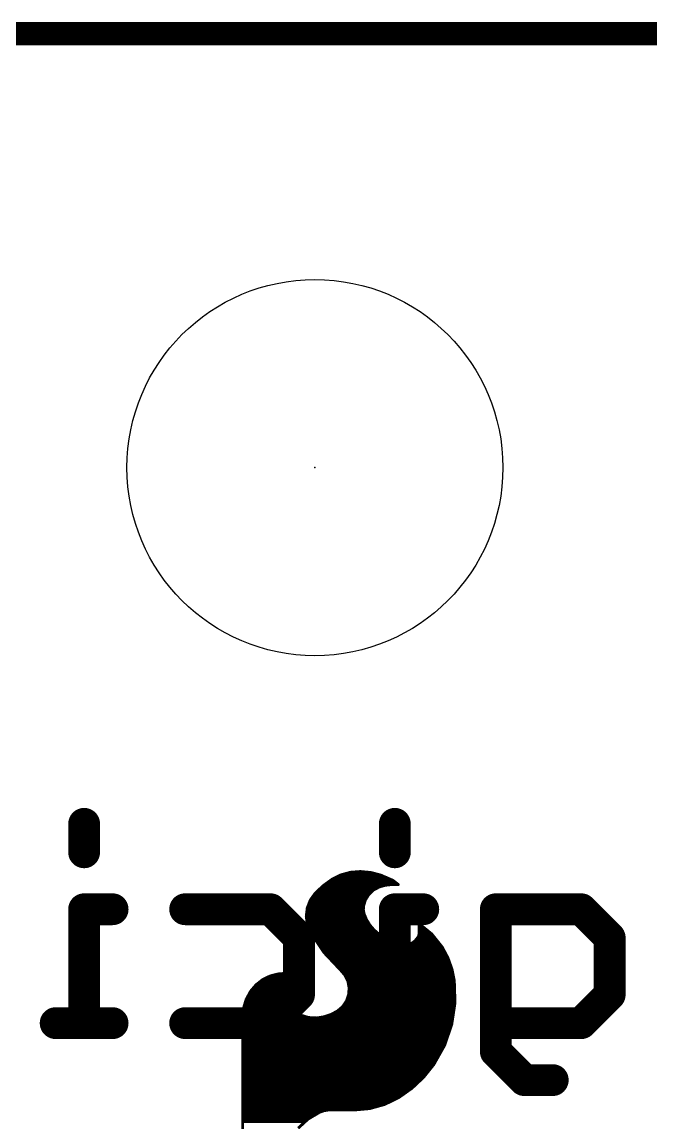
# Model space of a CAD drawing. Extents: x -57.1 to 21.7, y -10.2 to 39.5.
# Drawn here: x 8.22 to 13.75, y 29.81 to 39.47 of the extents above; entities that cross this region are included whole.
import ezdxf

# ---------------------------------------------------------------- set-up
doc = ezdxf.new("R2010")
doc.units = 0
for name, color, linetype in [('1', 12, 'CONTINUOUS'), ('16', 132, 'CONTINUOUS'), ('20', 53, 'CONTINUOUS'), ('21', 53, 'CONTINUOUS'), ('22', 53, 'CONTINUOUS'), ('23', 53, 'CONTINUOUS')]:
    doc.layers.add(name, color=color, linetype=linetype)

msp = doc.modelspace()

# ---------------------------------------------------------------- linework, layer by layer
at = {"layer": '1', "const_width": 0.2032}
msp.add_lwpolyline([(0, 39.37), (21.59, 39.37)], dxfattribs=at)
at = {"layer": '16', "const_width": 0.2032}
msp.add_lwpolyline([(0, 39.37), (21.59, 39.37)], dxfattribs=at)
at = {"layer": '20', "const_width": 0.2032}
msp.add_lwpolyline([(2.54, 39.37), (19.05, 39.37)], dxfattribs=at)
at = {"layer": '20'}
msp.add_circle((10.795, 35.56), 1.651, dxfattribs=at)
at = {"layer": '21', "const_width": 0.0254}
for points in [[(11.0229, 31.9844), (10.9449, 31.9456)], [(11.0112, 31.9786), (11.3831, 31.9786)], [(11.1069, 32.0076), (11.0229, 31.9844)], [(11.094, 32.004), (11.2904, 32.004)], [(11.1938, 32.0142), (11.1069, 32.0076)], [(11.2839, 32.0057), (11.1938, 32.0142)], [(11.3716, 31.9837), (11.2839, 32.0057)], [(11.3945, 31.9735), (11.3716, 31.9837)], [(10.8672, 31.8896), (10.7976, 31.8237)], [(10.9449, 31.9456), (10.8672, 31.8896)], [(10.885, 31.9024), (11.524, 31.9024)], [(10.9202, 31.9278), (11.4914, 31.9278)], [(10.9602, 31.9532), (11.4417, 31.9532)], [(11.3615, 31.8795), (11.4127, 31.894)], [(11.4301, 31.9583), (11.3945, 31.9735)], [(11.4127, 31.894), (11.4656, 31.8999)], [(11.4805, 31.9362), (11.4301, 31.9583)], [(11.4656, 31.8999), (11.5266, 31.8999)], [(11.524, 31.9024), (11.4805, 31.9362)], [(11.5265, 31.8999), (11.524, 31.9024)], [(11.5266, 31.8999), (11.5265, 31.8999)], [(10.7976, 31.8237), (10.7545, 31.7633)], [(10.7812, 31.8008), (11.261, 31.8008)], [(10.8002, 31.8262), (11.2826, 31.8262)], [(10.8271, 31.8516), (11.3097, 31.8516)], [(10.8539, 31.877), (11.3568, 31.877)], [(11.2384, 31.7644), (11.2687, 31.8133)], [(11.2687, 31.8133), (11.3107, 31.8525)], [(11.3107, 31.8525), (11.3615, 31.8795)], [(10.7277, 31.6941), (10.7191, 31.6204)], [(10.7545, 31.7633), (10.7277, 31.6941)], [(10.7297, 31.6992), (11.2214, 31.6992)], [(10.7395, 31.7246), (11.2264, 31.7246)], [(10.7493, 31.75), (11.234, 31.75)], [(10.7631, 31.7754), (11.2452, 31.7754)], [(11.2204, 31.676), (11.2218, 31.7094)], [(11.2218, 31.7094), (11.2384, 31.7644)], [(10.7191, 31.6204), (10.729, 31.5469)], [(10.7194, 31.623), (11.2354, 31.623)], [(10.7222, 31.5976), (11.246, 31.5976)], [(10.7224, 31.6484), (11.2259, 31.6484)], [(10.7253, 31.6738), (11.2208, 31.6738)], [(11.2269, 31.6433), (11.2204, 31.676)], [(11.2484, 31.5918), (11.2269, 31.6433)], [(11.2777, 31.5443), (11.2484, 31.5918)], [(10.7256, 31.5722), (11.2605, 31.5722)], [(10.729, 31.5469), (10.757, 31.4782)], [(10.7291, 31.5468), (11.2762, 31.5468)], [(10.7394, 31.5214), (11.2973, 31.5214)], [(10.7498, 31.496), (11.3209, 31.496)], [(11.314, 31.5019), (11.2777, 31.5443)], [(11.3564, 31.4655), (11.314, 31.5019)], [(11.8221, 31.4649), (11.7095, 31.557)], [(11.7095, 31.557), (11.7095, 31.4681)], [(11.7095, 31.5468), (11.722, 31.5468)], [(11.7095, 31.5214), (11.753, 31.5214)], [(11.7095, 31.496), (11.7841, 31.496)], [(10.757, 31.4782), (10.8756, 31.3024)], [(10.7621, 31.4706), (11.3505, 31.4706)], [(10.7793, 31.4452), (11.3845, 31.4452)], [(10.7964, 31.4198), (11.4197, 31.4198)], [(11.4478, 31.3995), (11.3564, 31.4655)], [(11.4991, 31.3733), (11.4478, 31.3995)], [(11.6722, 31.4034), (11.6333, 31.3766)], [(11.7018, 31.4401), (11.6722, 31.4034)], [(11.6854, 31.4198), (11.858, 31.4198)], [(11.7075, 31.4536), (11.7018, 31.4401)], [(11.704, 31.4452), (11.8378, 31.4452)], [(11.7095, 31.4681), (11.7075, 31.4536)], [(11.7095, 31.4706), (11.8151, 31.4706)], [(11.9127, 31.3512), (11.8221, 31.4649)], [(10.8135, 31.3944), (11.4578, 31.3944)], [(10.8307, 31.369), (11.5224, 31.369)], [(10.8478, 31.3436), (11.9168, 31.3436)], [(10.8649, 31.3182), (11.9304, 31.3182)], [(10.8756, 31.3024), (11.0211, 31.148)], [(11.5557, 31.3629), (11.4991, 31.3733)], [(11.6129, 31.369), (11.5557, 31.3629)], [(11.6333, 31.3766), (11.6129, 31.369)], [(11.6129, 31.369), (11.8985, 31.369)], [(11.6591, 31.3944), (11.8783, 31.3944)], [(11.9628, 31.2578), (11.9127, 31.3512)], [(10.8846, 31.2928), (11.9441, 31.2928)], [(10.9086, 31.2674), (11.9577, 31.2674)], [(10.9325, 31.242), (11.9685, 31.242)], [(10.9564, 31.2166), (11.9776, 31.2166)], [(11.9986, 31.158), (11.9628, 31.2578)], [(10.4699, 31.115), (10.4, 31.0966)], [(10.5639, 31.1224), (10.4699, 31.115)], [(10.4699, 31.115), (10.6579, 31.115)], [(10.6579, 31.115), (10.5639, 31.1224)], [(10.7062, 31.1074), (10.6579, 31.115)], [(10.6711, 31.1056), (10.6885, 31.1091)], [(10.6885, 31.1091), (10.7062, 31.1074)], [(10.9804, 31.1912), (11.9867, 31.1912)], [(11.0043, 31.1658), (11.9958, 31.1658)], [(11.0211, 31.148), (11.0594, 31.1031)], [(11.0276, 31.1404), (12.0021, 31.1404)], [(11.0492, 31.115), (12.0072, 31.115)], [(12.0193, 31.054), (11.9986, 31.158)], [(10.2782, 31.0201), (10.2312, 30.9651)], [(10.2725, 31.0134), (10.5527, 31.0134)], [(10.3352, 31.0645), (10.2782, 31.0201)], [(10.3022, 31.0388), (10.5749, 31.0388)], [(10.3348, 31.0642), (10.6099, 31.0642)], [(10.4, 31.0966), (10.3352, 31.0645)], [(10.3859, 31.0896), (10.6449, 31.0896)], [(10.5487, 31.0058), (10.5577, 31.0229)], [(10.5577, 31.0229), (10.5715, 31.0363)], [(10.5715, 31.0363), (10.6554, 31.0972)], [(10.6554, 31.0972), (10.6711, 31.1056)], [(11.0594, 31.1031), (11.0849, 31.0498)], [(11.0659, 31.0896), (12.0122, 31.0896)], [(11.078, 31.0642), (12.0173, 31.0642)], [(11.0849, 31.0498), (11.0956, 30.9917)], [(11.0869, 31.0388), (12.0198, 31.0388)], [(11.0916, 31.0134), (12.0206, 31.0134)], [(12.0253, 30.8612), (12.0193, 31.054)], [(10.2312, 30.9651), (10.1911, 30.8919)], [(10.2159, 30.9372), (10.5388, 30.9372)], [(10.2298, 30.9626), (10.5391, 30.9626)], [(10.2508, 30.988), (10.5447, 30.988)], [(10.5388, 30.9613), (10.5487, 31.0058)], [(10.5388, 30.9157), (10.5388, 30.9613)], [(10.5487, 30.8712), (10.5388, 30.9157)], [(11.091, 30.9328), (11.0714, 30.8771)], [(11.0956, 30.9917), (11.091, 30.9328)], [(11.0914, 30.9372), (12.023, 30.9372)], [(11.0934, 30.9626), (12.0222, 30.9626)], [(11.0953, 30.988), (12.0214, 30.988)], [(10.1911, 30.8919), (10.1671, 30.812)], [(10.1741, 30.8356), (10.5669, 30.8356)], [(10.1818, 30.861), (10.5539, 30.861)], [(10.1894, 30.8864), (10.5453, 30.8864)], [(10.202, 30.9118), (10.5396, 30.9118)], [(10.5709, 30.8278), (10.5487, 30.8712)], [(10.6046, 30.7924), (10.5709, 30.8278)], [(11.038, 30.8284), (10.9932, 30.7899)], [(11.0714, 30.8771), (11.038, 30.8284)], [(11.043, 30.8356), (12.0215, 30.8356)], [(11.0604, 30.861), (12.0253, 30.861)], [(11.0747, 30.8864), (12.0245, 30.8864)], [(11.0836, 30.9118), (12.0237, 30.9118)], [(11.9965, 30.6705), (12.0253, 30.8612)], [(10.1671, 30.812), (10.1601, 30.7289)], [(10.1601, 30.7289), (10.1601, 29.2125)], [(10.1605, 30.734), (10.7342, 30.734)], [(10.1627, 30.7594), (10.6594, 30.7594)], [(10.1648, 30.7848), (10.6172, 30.7848)], [(10.1669, 30.8102), (10.5877, 30.8102)], [(10.668, 30.7542), (10.6046, 30.7924)], [(10.7388, 30.7326), (10.668, 30.7542)], [(10.8128, 30.7289), (10.7388, 30.7326)], [(10.8761, 30.739), (10.8128, 30.7289)], [(10.8448, 30.734), (12.0061, 30.734)], [(10.9368, 30.7595), (10.8761, 30.739)], [(10.9365, 30.7594), (12.0099, 30.7594)], [(10.9932, 30.7899), (10.9368, 30.7595)], [(10.9837, 30.7848), (12.0138, 30.7848)], [(11.0169, 30.8102), (12.0176, 30.8102)], [(10.1601, 30.7086), (12.0022, 30.7086)], [(10.1601, 30.6832), (11.9984, 30.6832)], [(10.1601, 30.6578), (11.9921, 30.6578)], [(10.1601, 30.6324), (11.9834, 30.6324)], [(11.9337, 30.4881), (11.9965, 30.6705)], [(10.1601, 30.607), (11.9746, 30.607)], [(10.1601, 30.5816), (11.9659, 30.5816)], [(10.1601, 30.5562), (11.9571, 30.5562)], [(10.1601, 30.5308), (11.9484, 30.5308)], [(10.1601, 30.5054), (11.9396, 30.5054)], [(10.1601, 30.48), (11.9291, 30.48)], [(10.1601, 30.4546), (11.9148, 30.4546)], [(11.839, 30.32), (11.9337, 30.4881)], [(10.1601, 30.4292), (11.9005, 30.4292)], [(10.1601, 30.4038), (11.8862, 30.4038)], [(10.1601, 30.3784), (11.8719, 30.3784)], [(10.1601, 30.353), (11.8576, 30.353)], [(10.1601, 30.3276), (11.8433, 30.3276)], [(10.1601, 30.3022), (11.8248, 30.3022)], [(10.1601, 30.2768), (11.8045, 30.2768)], [(10.1601, 30.2514), (11.7842, 30.2514)], [(11.7506, 30.2093), (11.839, 30.32)], [(10.1601, 30.226), (11.7639, 30.226)], [(10.1601, 30.2006), (11.7413, 30.2006)], [(10.1601, 30.1752), (11.7144, 30.1752)], [(10.1601, 30.1498), (11.6874, 30.1498)], [(11.6474, 30.1121), (11.7506, 30.2093)], [(10.1601, 30.1244), (11.6605, 30.1244)], [(10.1601, 30.099), (11.6288, 30.099)], [(10.1601, 30.0736), (11.5929, 30.0736)], [(10.1601, 30.0482), (11.5569, 30.0482)], [(11.5317, 30.0304), (11.6474, 30.1121)], [(10.1601, 30.0228), (11.5161, 30.0228)], [(10.1601, 29.9974), (11.464, 29.9974)], [(10.1601, 29.972), (11.4119, 29.972)], [(11.2768, 29.9336), (11.4087, 29.9704)], [(11.4087, 29.9704), (11.5317, 30.0304)], [(10.1601, 29.9466), (11.3234, 29.9466)], [(10.1601, 29.9212), (11.1405, 29.9212)], [(10.1601, 29.8958), (10.8271, 29.8958)], [(10.1601, 29.8704), (10.7844, 29.8704)], [(10.7345, 29.8407), (10.8357, 29.9009)], [(10.8357, 29.9009), (10.8729, 29.9144)], [(10.8729, 29.9144), (10.9119, 29.9212)], [(10.9119, 29.9212), (11.1405, 29.9212)], [(11.1405, 29.9212), (11.2768, 29.9336)], [(10.1601, 29.845), (10.7417, 29.845)], [(10.1601, 29.8196), (10.7114, 29.8196)], [(10.6477, 29.7612), (10.7345, 29.8407)]]:
    msp.add_lwpolyline(points, dxfattribs=at)
at = {"layer": '21', "const_width": 0.0127}
for points in [[(11.0112, 31.985, 1), (11.0112, 31.9722)], [(11.0212, 31.9905, 1), (11.0246, 31.9783)], [(11.0257, 31.9787, 1), (11.0201, 31.9901)], [(11.094, 32.0104, 1), (11.094, 31.9977)], [(11.1064, 32.0139, 1), (11.1074, 32.0012)], [(11.1086, 32.0015, 1), (11.1052, 32.0137)], [(11.1944, 32.0205, 1), (11.1932, 32.0079)], [(11.1943, 32.0079, 1), (11.1933, 32.0205)], [(11.2854, 32.0118, 1), (11.2823, 31.9995)], [(11.2832, 31.9993, 1), (11.2845, 32.012)], [(11.2904, 31.9977, 1), (11.2904, 32.0104)], [(11.3742, 31.9895, 1), (11.369, 31.9779)], [(11.3701, 31.9775, 1), (11.3731, 31.9899)], [(11.3831, 31.9722, 1), (11.3831, 31.985)], [(10.8635, 31.8947, 1), (10.8709, 31.8844)], [(10.8716, 31.8849, 1), (10.8628, 31.8942)], [(10.885, 31.9088, 1), (10.885, 31.896)], [(10.9202, 31.9342, 1), (10.9202, 31.9215)], [(10.9421, 31.9513, 1), (10.9477, 31.9399)], [(10.9486, 31.9404, 1), (10.9412, 31.9508)], [(10.9602, 31.9596, 1), (10.9602, 31.9469)], [(11.397, 31.9793, 1), (11.392, 31.9677)], [(11.3919, 31.9677, 1), (11.3971, 31.9793)], [(11.412, 31.9003, 1), (11.4134, 31.8877)], [(11.4144, 31.8879, 1), (11.411, 31.9001)], [(11.4326, 31.9641, 1), (11.4276, 31.9525)], [(11.4276, 31.9525, 1), (11.4326, 31.9641)], [(11.4417, 31.9469, 1), (11.4417, 31.9596)], [(11.4656, 31.9063, 1), (11.4656, 31.8936)], [(11.4663, 31.8936, 1), (11.4649, 31.9062)], [(11.4844, 31.9412, 1), (11.4766, 31.9312)], [(11.478, 31.9304, 1), (11.4831, 31.942)], [(11.4914, 31.9215, 1), (11.4914, 31.9342)], [(11.5285, 31.9069, 1), (11.5195, 31.8979)], [(11.5201, 31.8974, 1), (11.5279, 31.9074)], [(11.5265, 31.9063, 1), (11.5265, 31.8936)], [(11.522, 31.8954, 1), (11.531, 31.9044)], [(11.524, 31.896, 1), (11.524, 31.9088)], [(11.5266, 31.8936, 1), (11.5266, 31.9063)], [(11.5266, 31.8936, 1), (11.5266, 31.9063)], [(10.7812, 31.8072, 1), (10.7812, 31.7945)], [(10.7932, 31.8283, 1), (10.802, 31.8191)], [(10.8028, 31.82, 1), (10.7924, 31.8274)], [(10.8002, 31.8326, 1), (10.8002, 31.8198)], [(10.8271, 31.858, 1), (10.8271, 31.8453)], [(10.8539, 31.8834, 1), (10.8539, 31.8707)], [(11.261, 31.7945, 1), (11.261, 31.8072)], [(11.2644, 31.8179, 1), (11.2731, 31.8086)], [(11.2741, 31.8099, 1), (11.2633, 31.8166)], [(11.2826, 31.8198, 1), (11.2826, 31.8326)], [(11.3078, 31.8581, 1), (11.3137, 31.8469)], [(11.3151, 31.8479, 1), (11.3064, 31.8572)], [(11.3097, 31.8453, 1), (11.3097, 31.858)], [(11.3598, 31.8856, 1), (11.3632, 31.8734)], [(11.3568, 31.8707, 1), (11.3568, 31.8834)], [(11.3645, 31.8739, 1), (11.3585, 31.8851)], [(10.734, 31.6934, 1), (10.7214, 31.6949)], [(10.7218, 31.6964, 1), (10.7337, 31.6918)], [(10.7297, 31.7056, 1), (10.7297, 31.6928)], [(10.7395, 31.731, 1), (10.7395, 31.7183)], [(10.7493, 31.7564, 1), (10.7493, 31.7436)], [(10.7493, 31.767, 1), (10.7596, 31.7596)], [(10.7604, 31.761, 1), (10.7485, 31.7656)], [(10.7631, 31.7818, 1), (10.7631, 31.7691)], [(11.2157, 31.7112, 1), (11.2279, 31.7076)], [(11.2281, 31.7091, 1), (11.2155, 31.7097)], [(11.2214, 31.6928, 1), (11.2214, 31.7056)], [(11.2264, 31.7183, 1), (11.2264, 31.731)], [(11.233, 31.7678, 1), (11.2438, 31.7611)], [(11.2445, 31.7626, 1), (11.2323, 31.7663)], [(11.234, 31.7436, 1), (11.234, 31.7564)], [(11.2452, 31.7691, 1), (11.2452, 31.7818)], [(10.7254, 31.6213, 1), (10.7128, 31.6196)], [(10.7128, 31.6212, 1), (10.7254, 31.6197)], [(10.7194, 31.6294, 1), (10.7194, 31.6166)], [(10.7222, 31.604, 1), (10.7222, 31.5912)], [(10.7224, 31.6548, 1), (10.7224, 31.6421)], [(10.7253, 31.6802, 1), (10.7253, 31.6674)], [(11.214, 31.6763, 1), (11.2267, 31.6758)], [(11.2266, 31.6773, 1), (11.2142, 31.6748)], [(11.2328, 31.6457, 1), (11.221, 31.6409)], [(11.2207, 31.6421, 1), (11.2331, 31.6445)], [(11.2208, 31.6674, 1), (11.2208, 31.6802)], [(11.2259, 31.6421, 1), (11.2259, 31.6548)], [(11.2354, 31.6166, 1), (11.2354, 31.6294)], [(11.2538, 31.5951, 1), (11.243, 31.5885)], [(11.246, 31.5912, 1), (11.246, 31.604)], [(10.7256, 31.5786, 1), (10.7256, 31.5659)], [(10.7349, 31.5493, 1), (10.7232, 31.5445)], [(10.7291, 31.5532, 1), (10.7291, 31.5404)], [(10.7227, 31.5461, 1), (10.7353, 31.5478)], [(10.7394, 31.5278, 1), (10.7394, 31.515)], [(10.7498, 31.5024, 1), (10.7498, 31.4897)], [(11.2425, 31.5893, 1), (11.2542, 31.5942)], [(11.2605, 31.5659, 1), (11.2605, 31.5786)], [(11.2825, 31.5484, 1), (11.2729, 31.5402)], [(11.2723, 31.541, 1), (11.2831, 31.5476)], [(11.2762, 31.5404, 1), (11.2762, 31.5532)], [(11.2973, 31.515, 1), (11.2973, 31.5278)], [(11.3182, 31.5067, 1), (11.3099, 31.4971)], [(11.3092, 31.4978, 1), (11.3189, 31.506)], [(11.3209, 31.4897, 1), (11.3209, 31.5024)], [(11.7135, 31.5619, 1), (11.7055, 31.5521)], [(11.7095, 31.5532, 1), (11.7095, 31.5404)], [(11.7095, 31.5278, 1), (11.7095, 31.515)], [(11.7095, 31.5024, 1), (11.7095, 31.4897)], [(11.7158, 31.557, 1), (11.7032, 31.557)], [(11.722, 31.5404, 1), (11.722, 31.5532)], [(11.753, 31.515, 1), (11.753, 31.5278)], [(11.7841, 31.4897, 1), (11.7841, 31.5024)], [(10.7623, 31.4818, 1), (10.7517, 31.4746)], [(10.7511, 31.4758, 1), (10.7629, 31.4806)], [(10.7621, 31.477, 1), (10.7621, 31.4642)], [(10.7793, 31.4516, 1), (10.7793, 31.4388)], [(10.7964, 31.4262, 1), (10.7964, 31.4135)], [(11.3601, 31.4706, 1), (11.3527, 31.4604)], [(11.3505, 31.4642, 1), (11.3505, 31.477)], [(11.3523, 31.4607, 1), (11.3605, 31.4703)], [(11.3845, 31.4388, 1), (11.3845, 31.4516)], [(11.4197, 31.4135, 1), (11.4197, 31.4262)], [(11.4507, 31.4052, 1), (11.4449, 31.3938)], [(11.4441, 31.3944, 1), (11.4515, 31.4046)], [(11.6672, 31.4074, 1), (11.6771, 31.3994)], [(11.6758, 31.3981, 1), (11.6686, 31.4086)], [(11.6854, 31.4262, 1), (11.6854, 31.4135)], [(11.696, 31.4426, 1), (11.7076, 31.4376)], [(11.7067, 31.4361, 1), (11.6969, 31.4441)], [(11.704, 31.4516, 1), (11.704, 31.4388)], [(11.7012, 31.4544, 1), (11.7138, 31.4527)], [(11.7134, 31.4511, 1), (11.7017, 31.4561)], [(11.7095, 31.477, 1), (11.7095, 31.4642)], [(11.7158, 31.4672, 1), (11.7032, 31.469)], [(11.7032, 31.4681, 1), (11.7158, 31.4681)], [(11.8151, 31.4642, 1), (11.8151, 31.477)], [(11.827, 31.4689, 1), (11.8171, 31.461)], [(11.818, 31.46, 1), (11.8261, 31.4698)], [(11.8378, 31.4388, 1), (11.8378, 31.4516)], [(11.858, 31.4135, 1), (11.858, 31.4262)], [(10.8135, 31.4008, 1), (10.8135, 31.388)], [(10.8307, 31.3754, 1), (10.8307, 31.3626)], [(10.8478, 31.35, 1), (10.8478, 31.3373)], [(10.8649, 31.3246, 1), (10.8649, 31.3118)], [(10.8802, 31.3067, 1), (10.871, 31.298)], [(11.4578, 31.388, 1), (11.4578, 31.4008)], [(11.5002, 31.3796, 1), (11.4979, 31.3671)], [(11.4962, 31.3677, 1), (11.502, 31.379)], [(11.5224, 31.3626, 1), (11.5224, 31.3754)], [(11.555, 31.3692, 1), (11.5563, 31.3565)], [(11.5545, 31.3566, 1), (11.5568, 31.3691)], [(11.6129, 31.3754, 1), (11.6129, 31.3626)], [(11.6107, 31.375, 1), (11.6151, 31.363)], [(11.6136, 31.3627, 1), (11.6122, 31.3753)], [(11.6297, 31.3818, 1), (11.6369, 31.3714)], [(11.6355, 31.3706, 1), (11.6311, 31.3826)], [(11.6591, 31.4008, 1), (11.6591, 31.388)], [(11.8783, 31.388, 1), (11.8783, 31.4008)], [(11.8985, 31.3626, 1), (11.8985, 31.3754)], [(11.9183, 31.3542, 1), (11.9071, 31.3482)], [(11.9077, 31.3472, 1), (11.9177, 31.3552)], [(11.9168, 31.3373, 1), (11.9168, 31.35)], [(11.9304, 31.3118, 1), (11.9304, 31.3246)], [(10.8704, 31.2988, 1), (10.8809, 31.3059)], [(10.8846, 31.2992, 1), (10.8846, 31.2864)], [(10.9086, 31.2738, 1), (10.9086, 31.2611)], [(10.9325, 31.2484, 1), (10.9325, 31.2356)], [(10.9564, 31.223, 1), (10.9564, 31.2103)], [(11.9441, 31.2864, 1), (11.9441, 31.2992)], [(11.9688, 31.2599, 1), (11.9569, 31.2556)], [(11.9572, 31.2548, 1), (11.9684, 31.2608)], [(11.9577, 31.2611, 1), (11.9577, 31.2738)], [(11.9685, 31.2356, 1), (11.9685, 31.2484)], [(11.9776, 31.2103, 1), (11.9776, 31.223)], [(10.4699, 31.1214, 1), (10.4699, 31.1087)], [(10.4694, 31.1213, 1), (10.4704, 31.1087)], [(10.4715, 31.1089, 1), (10.4683, 31.1211)], [(10.5644, 31.1287, 1), (10.5634, 31.116)], [(10.5644, 31.116, 1), (10.5634, 31.1287)], [(10.6589, 31.1213, 1), (10.6569, 31.1087)], [(10.6574, 31.1087, 1), (10.6584, 31.1213)], [(10.6579, 31.1087, 1), (10.6579, 31.1214)], [(10.6891, 31.1154, 1), (10.6879, 31.1028)], [(10.6898, 31.1029, 1), (10.6872, 31.1153)], [(10.9804, 31.1976, 1), (10.9804, 31.1849)], [(11.0043, 31.1722, 1), (11.0043, 31.1594)], [(11.0259, 31.1521, 1), (11.0163, 31.1439)], [(11.0165, 31.1436, 1), (11.0257, 31.1524)], [(11.0276, 31.1468, 1), (11.0276, 31.1341)], [(11.0492, 31.1214, 1), (11.0492, 31.1087)], [(11.9867, 31.1849, 1), (11.9867, 31.1976)], [(12.0049, 31.1592, 1), (11.9924, 31.1567)], [(11.9927, 31.1558, 1), (12.0046, 31.1601)], [(11.9958, 31.1594, 1), (11.9958, 31.1722)], [(12.0021, 31.1341, 1), (12.0021, 31.1468)], [(12.0072, 31.1087, 1), (12.0072, 31.1214)], [(10.2725, 31.0198, 1), (10.2725, 31.007)], [(10.2743, 31.0251, 1), (10.2821, 31.0151)], [(10.283, 31.016, 1), (10.2733, 31.0242)], [(10.3022, 31.0452, 1), (10.3022, 31.0325)], [(10.3348, 31.0706, 1), (10.3348, 31.0579)], [(10.3324, 31.0702, 1), (10.338, 31.0588)], [(10.3391, 31.0595, 1), (10.3313, 31.0695)], [(10.3859, 31.096, 1), (10.3859, 31.0832)], [(10.3984, 31.1027, 1), (10.4016, 31.0904)], [(10.4028, 31.0909, 1), (10.3972, 31.1023)], [(10.5533, 31.0274, 1), (10.5621, 31.0183)], [(10.5633, 31.0199, 1), (10.5521, 31.0258)], [(10.5527, 31.007, 1), (10.5527, 31.0198)], [(10.5678, 31.0414, 1), (10.5752, 31.0312)], [(10.5759, 31.0318, 1), (10.5671, 31.0408)], [(10.5749, 31.0325, 1), (10.5749, 31.0452)], [(10.6099, 31.0579, 1), (10.6099, 31.0706)], [(10.6449, 31.0832, 1), (10.6449, 31.096)], [(10.6524, 31.1028, 1), (10.6584, 31.0916)], [(10.6591, 31.0921, 1), (10.6517, 31.1023)], [(10.6698, 31.1118, 1), (10.6723, 31.0994)], [(10.6741, 31.1, 1), (10.6681, 31.1112)], [(10.7052, 31.1011, 1), (10.7072, 31.1137)], [(10.7056, 31.1011, 1), (10.7068, 31.1137)], [(11.0652, 31.1058, 1), (11.0537, 31.1003)], [(11.0546, 31.0989, 1), (11.0643, 31.1072)], [(11.0659, 31.096, 1), (11.0659, 31.0832)], [(11.078, 31.0706, 1), (11.078, 31.0579)], [(11.0911, 31.0509, 1), (11.0786, 31.0486)], [(11.0791, 31.047, 1), (11.0906, 31.0525)], [(11.0869, 31.0452, 1), (11.0869, 31.0325)], [(11.0916, 31.0198, 1), (11.0916, 31.007)], [(12.0122, 31.0832, 1), (12.0122, 31.096)], [(12.0256, 31.0542, 1), (12.013, 31.0538)], [(12.0131, 31.0528, 1), (12.0255, 31.0552)], [(12.0173, 31.0579, 1), (12.0173, 31.0706)], [(12.0198, 31.0325, 1), (12.0198, 31.0452)], [(12.0206, 31.007, 1), (12.0206, 31.0198)], [(10.2159, 30.9436, 1), (10.2159, 30.9308)], [(10.2298, 30.969, 1), (10.2298, 30.9563)], [(10.2264, 30.9692, 1), (10.236, 30.961)], [(10.2368, 30.962, 1), (10.2256, 30.9682)], [(10.2508, 30.9944, 1), (10.2508, 30.9817)], [(10.5451, 30.9613, 1), (10.5324, 30.9613)], [(10.5326, 30.9627, 1), (10.545, 30.9599)], [(10.545, 30.9171, 1), (10.5326, 30.9143)], [(10.5388, 30.9308, 1), (10.5388, 30.9436)], [(10.5391, 30.9563, 1), (10.5391, 30.969)], [(10.5431, 31.0088, 1), (10.5543, 31.0028)], [(10.5549, 31.0044, 1), (10.5425, 31.0072)], [(10.5447, 30.9817, 1), (10.5447, 30.9944)], [(11.0847, 30.9333, 1), (11.0974, 30.9323)], [(11.0914, 30.9436, 1), (11.0914, 30.9308)], [(11.097, 30.9307, 1), (11.0851, 30.9349)], [(11.0934, 30.969, 1), (11.0934, 30.9563)], [(11.0953, 30.9944, 1), (11.0953, 30.9817)], [(11.102, 30.9912, 1), (11.0893, 30.9922)], [(11.0894, 30.9905, 1), (11.1019, 30.9928)], [(12.0214, 30.9817, 1), (12.0214, 30.9944)], [(12.0222, 30.9563, 1), (12.0222, 30.969)], [(12.023, 30.9308, 1), (12.023, 30.9436)], [(10.1741, 30.842, 1), (10.1741, 30.8293)], [(10.1818, 30.8674, 1), (10.1818, 30.8546)], [(10.1894, 30.8928, 1), (10.1894, 30.8801)], [(10.1855, 30.895, 1), (10.1967, 30.8889)], [(10.1972, 30.8901, 1), (10.185, 30.8938)], [(10.202, 30.9182, 1), (10.202, 30.9055)], [(10.5324, 30.9157, 1), (10.5451, 30.9157)], [(10.5396, 30.9055, 1), (10.5396, 30.9182)], [(10.5544, 30.8741, 1), (10.543, 30.8683)], [(10.5425, 30.8698, 1), (10.5549, 30.8726)], [(10.5453, 30.8801, 1), (10.5453, 30.8928)], [(10.5539, 30.8546, 1), (10.5539, 30.8674)], [(10.5755, 30.8321, 1), (10.5663, 30.8234)], [(10.5653, 30.8249, 1), (10.5766, 30.8306)], [(10.5669, 30.8293, 1), (10.5669, 30.842)], [(11.0328, 30.8319, 1), (11.0433, 30.8248)], [(11.0422, 30.8235, 1), (11.0339, 30.8332)], [(11.043, 30.842, 1), (11.043, 30.8293)], [(11.0604, 30.8674, 1), (11.0604, 30.8546)], [(11.0654, 30.8792, 1), (11.0774, 30.875)], [(11.0766, 30.8735, 1), (11.0662, 30.8807)], [(11.0747, 30.8928, 1), (11.0747, 30.8801)], [(11.0836, 30.9182, 1), (11.0836, 30.9055)], [(12.019, 30.861, 1), (12.0317, 30.8614)], [(12.0316, 30.8602, 1), (12.0191, 30.8621)], [(12.0215, 30.8293, 1), (12.0215, 30.842)], [(12.0237, 30.9055, 1), (12.0237, 30.9182)], [(12.0245, 30.8801, 1), (12.0245, 30.8928)], [(12.0253, 30.8546, 1), (12.0253, 30.8674)], [(10.1538, 30.7294, 1), (10.1664, 30.7284)], [(10.1664, 30.7289, 1), (10.1538, 30.7289)], [(10.1605, 30.7404, 1), (10.1605, 30.7277)], [(10.1627, 30.7658, 1), (10.1627, 30.7531)], [(10.1648, 30.7912, 1), (10.1648, 30.7784)], [(10.1669, 30.8166, 1), (10.1669, 30.8039)], [(10.1734, 30.8115, 1), (10.1607, 30.8126)], [(10.161, 30.8139, 1), (10.1731, 30.8102)], [(10.5877, 30.8039, 1), (10.5877, 30.8166)], [(10.6079, 30.7978, 1), (10.6013, 30.787)], [(10.6, 30.788, 1), (10.6092, 30.7968)], [(10.6172, 30.7784, 1), (10.6172, 30.7912)], [(10.6594, 30.7531, 1), (10.6594, 30.7658)], [(10.6699, 30.7603, 1), (10.6662, 30.7481)], [(10.6647, 30.7487, 1), (10.6713, 30.7596)], [(10.7392, 30.7389, 1), (10.7385, 30.7262)], [(10.7342, 30.7277, 1), (10.7342, 30.7404)], [(10.737, 30.7265, 1), (10.7407, 30.7386)], [(10.8118, 30.7352, 1), (10.8138, 30.7226)], [(10.8125, 30.7226, 1), (10.8131, 30.7352)], [(10.8448, 30.7404, 1), (10.8448, 30.7277)], [(10.8741, 30.745, 1), (10.8781, 30.733)], [(10.8771, 30.7327, 1), (10.8751, 30.7452)], [(10.9365, 30.7658, 1), (10.9365, 30.7531)], [(10.9338, 30.7651, 1), (10.9398, 30.7539)], [(10.9388, 30.7535, 1), (10.9348, 30.7655)], [(10.9837, 30.7912, 1), (10.9837, 30.7784)], [(10.9891, 30.7947, 1), (10.9973, 30.7851)], [(10.9962, 30.7843, 1), (10.9902, 30.7955)], [(11.0169, 30.8166, 1), (11.0169, 30.8039)], [(12.0061, 30.7277, 1), (12.0061, 30.7404)], [(12.0099, 30.7531, 1), (12.0099, 30.7658)], [(12.0138, 30.7784, 1), (12.0138, 30.7912)], [(12.0176, 30.8039, 1), (12.0176, 30.8166)], [(10.1601, 30.715, 1), (10.1601, 30.7022)], [(10.1601, 30.6896, 1), (10.1601, 30.6769)], [(10.1601, 30.6642, 1), (10.1601, 30.6515)], [(10.1601, 30.6388, 1), (10.1601, 30.626)], [(11.9834, 30.626, 1), (11.9834, 30.6388)], [(11.9902, 30.6714, 1), (12.0028, 30.6695)], [(12.0025, 30.6684, 1), (11.9905, 30.6725)], [(11.9921, 30.6515, 1), (11.9921, 30.6642)], [(11.9984, 30.6769, 1), (11.9984, 30.6896)], [(12.0022, 30.7022, 1), (12.0022, 30.715)], [(10.1601, 30.6134, 1), (10.1601, 30.6007)], [(10.1601, 30.588, 1), (10.1601, 30.5753)], [(10.1601, 30.5626, 1), (10.1601, 30.5498)], [(10.1601, 30.5372, 1), (10.1601, 30.5245)], [(11.9484, 30.5245, 1), (11.9484, 30.5372)], [(11.9571, 30.5498, 1), (11.9571, 30.5626)], [(11.9659, 30.5753, 1), (11.9659, 30.588)], [(11.9746, 30.6007, 1), (11.9746, 30.6134)], [(10.1601, 30.5118, 1), (10.1601, 30.4991)], [(10.1601, 30.4864, 1), (10.1601, 30.4736)], [(10.1601, 30.461, 1), (10.1601, 30.4483)], [(11.9148, 30.4483, 1), (11.9148, 30.461)], [(11.9277, 30.4901, 1), (11.9397, 30.486)], [(11.9392, 30.485, 1), (11.9281, 30.4912)], [(11.9291, 30.4736, 1), (11.9291, 30.4864)], [(11.9396, 30.4991, 1), (11.9396, 30.5118)], [(10.1601, 30.4356, 1), (10.1601, 30.4229)], [(10.1601, 30.4102, 1), (10.1601, 30.3974)], [(10.1601, 30.3848, 1), (10.1601, 30.3721)], [(10.1601, 30.3594, 1), (10.1601, 30.3467)], [(11.8576, 30.3467, 1), (11.8576, 30.3594)], [(11.8719, 30.3721, 1), (11.8719, 30.3848)], [(11.8862, 30.3974, 1), (11.8862, 30.4102)], [(11.9005, 30.4229, 1), (11.9005, 30.4356)], [(10.1601, 30.334, 1), (10.1601, 30.3212)], [(10.1601, 30.3086, 1), (10.1601, 30.2959)], [(10.1601, 30.2832, 1), (10.1601, 30.2705)], [(10.1601, 30.2578, 1), (10.1601, 30.245)], [(11.7842, 30.245, 1), (11.7842, 30.2578)], [(11.8045, 30.2705, 1), (11.8045, 30.2832)], [(11.8248, 30.2959, 1), (11.8248, 30.3086)], [(11.8335, 30.3231, 1), (11.8445, 30.3169)], [(11.844, 30.316, 1), (11.834, 30.324)], [(11.8433, 30.3212, 1), (11.8433, 30.334)], [(10.1601, 30.2324, 1), (10.1601, 30.2197)], [(10.1601, 30.207, 1), (10.1601, 30.1943)], [(10.1601, 30.1816, 1), (10.1601, 30.1688)], [(10.1601, 30.1562, 1), (10.1601, 30.1435)], [(11.6874, 30.1435, 1), (11.6874, 30.1562)], [(11.7144, 30.1688, 1), (11.7144, 30.1816)], [(11.7413, 30.1943, 1), (11.7413, 30.207)], [(11.7456, 30.2133, 1), (11.7555, 30.2053)], [(11.7549, 30.2047, 1), (11.7462, 30.2139)], [(11.7639, 30.2197, 1), (11.7639, 30.2324)], [(10.1601, 30.1308, 1), (10.1601, 30.1181)], [(10.1601, 30.1054, 1), (10.1601, 30.0926)], [(10.1601, 30.08, 1), (10.1601, 30.0673)], [(10.1601, 30.0546, 1), (10.1601, 30.0419)], [(11.5569, 30.0419, 1), (11.5569, 30.0546)], [(11.5929, 30.0673, 1), (11.5929, 30.08)], [(11.6288, 30.0926, 1), (11.6288, 30.1054)], [(11.6431, 30.1167, 1), (11.6518, 30.1075)], [(11.6511, 30.1069, 1), (11.6438, 30.1173)], [(11.6605, 30.1181, 1), (11.6605, 30.1308)], [(10.1601, 30.0292, 1), (10.1601, 30.0164)], [(10.1601, 30.0038, 1), (10.1601, 29.9911)], [(10.1601, 29.9784, 1), (10.1601, 29.9657)], [(11.4059, 29.9761, 1), (11.4114, 29.9647)], [(11.4104, 29.9643, 1), (11.407, 29.9765)], [(11.4119, 29.9657, 1), (11.4119, 29.9784)], [(11.464, 29.9911, 1), (11.464, 30.0038)], [(11.5161, 30.0164, 1), (11.5161, 30.0292)], [(11.528, 30.0356, 1), (11.5354, 30.0252)], [(11.5345, 30.0247, 1), (11.5289, 30.0361)], [(10.1601, 29.953, 1), (10.1601, 29.9402)], [(10.1601, 29.9276, 1), (10.1601, 29.9149)], [(10.1601, 29.9022, 1), (10.1601, 29.8895)], [(10.1601, 29.8768, 1), (10.1601, 29.864)], [(10.7844, 29.864, 1), (10.7844, 29.8768)], [(10.8271, 29.8895, 1), (10.8271, 29.9022)], [(10.8335, 29.9069, 1), (10.8379, 29.8949)], [(10.8389, 29.8954, 1), (10.8325, 29.9064)], [(10.8718, 29.9206, 1), (10.874, 29.9081)], [(10.8751, 29.9084, 1), (10.8708, 29.9203)], [(10.9119, 29.9276, 1), (10.9119, 29.9149)], [(10.913, 29.9149, 1), (10.9108, 29.9275)], [(11.1399, 29.9275, 1), (11.1411, 29.9149)], [(11.1405, 29.9149, 1), (11.1405, 29.9276)], [(11.1405, 29.9149, 1), (11.1405, 29.9276)], [(11.2751, 29.9397, 1), (11.2785, 29.9275)], [(11.2774, 29.9273, 1), (11.2762, 29.9399)], [(11.3234, 29.9402, 1), (11.3234, 29.953)], [(10.1601, 29.8514, 1), (10.1601, 29.8387)], [(10.1601, 29.826, 1), (10.1601, 29.8133)], [(10.1601, 29.8006, 1), (10.1601, 29.7878)], [(10.6837, 29.7878, 1), (10.6837, 29.8006)], [(10.7114, 29.8133, 1), (10.7114, 29.826)], [(10.7313, 29.8462, 1), (10.7377, 29.8353)], [(10.7388, 29.8361, 1), (10.7302, 29.8454)], [(10.7417, 29.8387, 1), (10.7417, 29.8514)]]:
    msp.add_lwpolyline(points, format="xyb", dxfattribs=at)
at = {"layer": '22', "const_width": 0.1397}
for points in [[(8.838, 32.4331, 1), (8.6983, 32.4331)], [(11.5666, 32.4331, 1), (11.4269, 32.4331)], [(8.6983, 32.1831, 1), (8.838, 32.1831)], [(11.4269, 32.1831, 1), (11.5666, 32.1831)], [(8.838, 31.6831, 1), (8.6983, 31.6831)], [(8.7682, 31.753, 1), (8.7682, 31.6133)], [(9.0182, 31.6133, 1), (9.0182, 31.753)], [(9.6554, 31.753, 1), (9.6554, 31.6133)], [(10.4547, 31.7325, 1), (10.3559, 31.6337)], [(10.4053, 31.6133, 1), (10.4053, 31.753)], [(11.5666, 31.6831, 1), (11.4269, 31.6831)], [(11.4968, 31.753, 1), (11.4968, 31.6133)], [(11.7467, 31.6133, 1), (11.7467, 31.753)], [(12.4538, 31.6831, 1), (12.3141, 31.6831)], [(12.384, 31.753, 1), (12.384, 31.6133)], [(13.1833, 31.7325, 1), (13.0845, 31.6337)], [(13.1339, 31.6133, 1), (13.1339, 31.753)], [(10.7252, 31.4331, 1), (10.5855, 31.4331)], [(10.6059, 31.3837, 1), (10.7047, 31.4825)], [(13.4538, 31.4331, 1), (13.3141, 31.4331)], [(13.3345, 31.3837, 1), (13.4333, 31.4825)], [(10.7047, 30.8838, 1), (10.6059, 30.9826)], [(13.4333, 30.8838, 1), (13.3345, 30.9826)], [(10.5855, 30.9332, 1), (10.7252, 30.9332)], [(13.3141, 30.9332, 1), (13.4538, 30.9332)], [(8.5182, 30.7531, 1), (8.5182, 30.6134)], [(8.6983, 30.6832, 1), (8.838, 30.6832)], [(9.0182, 30.6134, 1), (9.0182, 30.7531)], [(9.6554, 30.7531, 1), (9.6554, 30.6134)], [(10.3559, 30.7326, 1), (10.4547, 30.6338)], [(10.4053, 30.6134, 1), (10.4053, 30.7531)], [(11.2468, 30.7531, 1), (11.2468, 30.6134)], [(11.4269, 30.6832, 1), (11.5666, 30.6832)], [(11.7467, 30.6134, 1), (11.7467, 30.7531)], [(12.384, 30.7531, 1), (12.384, 30.6134)], [(13.0845, 30.7326, 1), (13.1833, 30.6338)], [(13.1339, 30.6134, 1), (13.1339, 30.7531)], [(12.4334, 30.4826, 1), (12.3346, 30.3838)], [(12.3141, 30.4332, 1), (12.4538, 30.4332)], [(12.634, 30.2531, 1), (12.634, 30.1134)], [(12.5846, 30.1338, 1), (12.6834, 30.2326)], [(12.8839, 30.1134, 1), (12.8839, 30.2531)]]:
    msp.add_lwpolyline(points, format="xyb", dxfattribs=at)
at = {"layer": '22', "const_width": 0.2794}
for points in [[(8.7682, 32.4331), (8.7682, 32.1831)], [(11.4968, 32.4331), (11.4968, 32.1831)], [(9.0182, 31.6831), (8.7682, 31.6831)], [(8.7682, 31.6831), (8.7682, 30.6832)], [(9.6554, 31.6831), (10.4053, 31.6831)], [(10.4053, 31.6831), (10.6553, 31.4331)], [(11.7467, 31.6831), (11.4968, 31.6831)], [(11.4968, 31.6831), (11.4968, 30.6832)], [(12.384, 30.4332), (12.384, 31.6831)], [(12.384, 31.6831), (13.1339, 31.6831)], [(13.1339, 31.6831), (13.3839, 31.4331)], [(10.6553, 31.4331), (10.6553, 30.9332)], [(13.3839, 31.4331), (13.3839, 30.9332)], [(10.6553, 30.9332), (10.4053, 30.6832)], [(13.3839, 30.9332), (13.1339, 30.6832)], [(9.0182, 30.6832), (8.5182, 30.6832)], [(10.4053, 30.6832), (9.6554, 30.6832)], [(11.7467, 30.6832), (11.2468, 30.6832)], [(13.1339, 30.6832), (12.384, 30.6832)], [(12.634, 30.1832), (12.384, 30.4332)], [(12.8839, 30.1832), (12.634, 30.1832)]]:
    msp.add_lwpolyline(points, dxfattribs=at)
at = {"layer": '23'}
msp.add_point((10.795, 35.56), dxfattribs=at)

doc.saveas('drawing.dxf')
